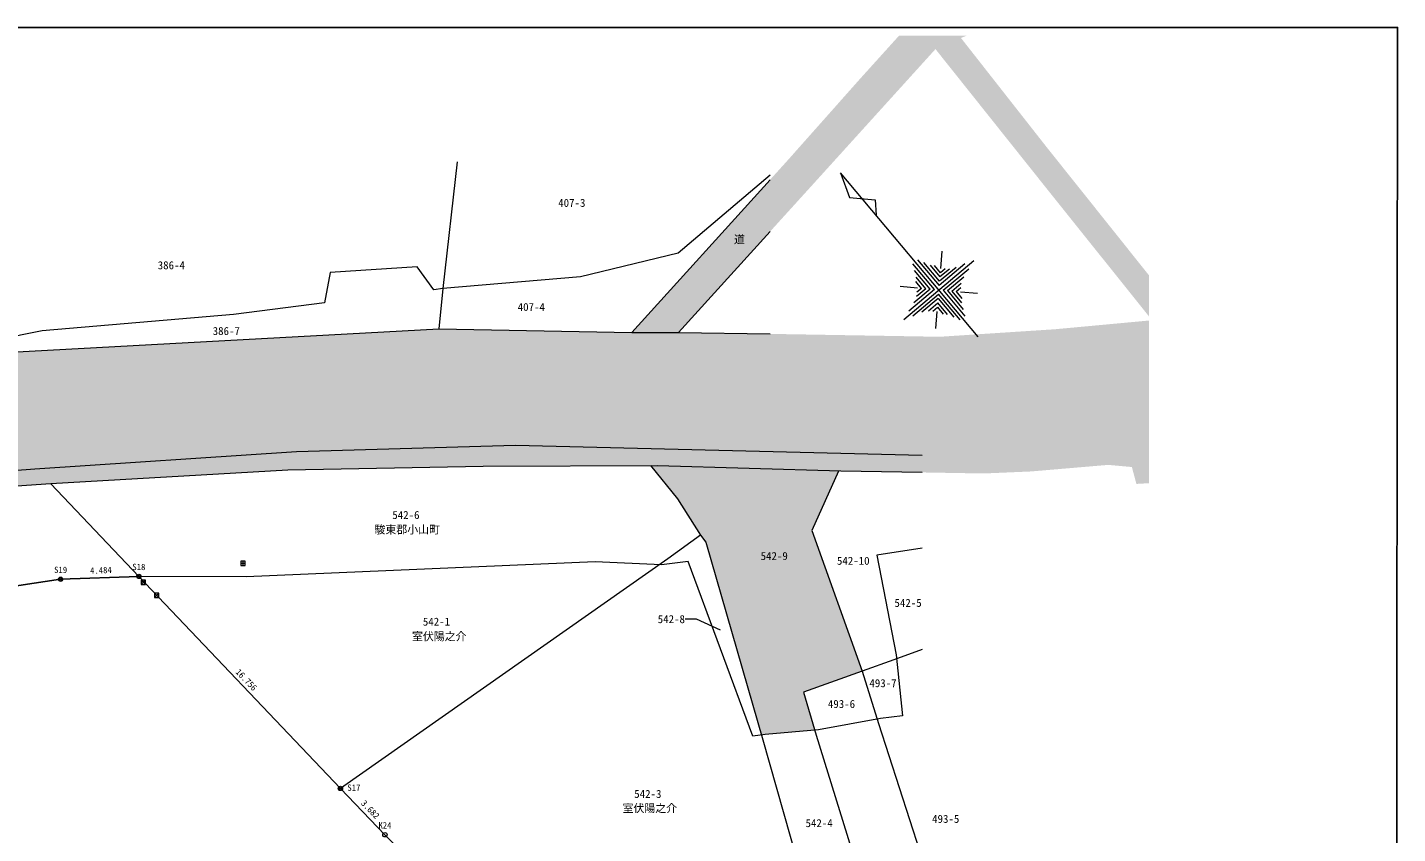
# Model space of a CAD drawing. Units: millimetres, scale not verified. Extents: x 5000 to 205306, y 5000 to 143512.
# Drawn here: x 126828 to 205306, y 97334 to 143512 of the extents above; entities that cross this region are included whole.
import ezdxf
from ezdxf.enums import TextEntityAlignment as Align

# ---------------------------------------------------------------- set-up
doc = ezdxf.new("R2010")
doc.units = ezdxf.units.MM
doc.header["$LTSCALE"] = 250
doc.header["$PDMODE"] = 32
doc.header["$PDSIZE"] = 125
for name, color, linetype, lineweight in [('プロットマーク', 5, 'Continuous', 13), ('ベクトルデータ', 5, 'Continuous', 13), ('図枠', 7, 'Continuous', 13), ('地番名', 5, 'Continuous', 13), ('測量図', 1, 'Continuous', 25), ('結線', 5, 'Continuous', 13)]:
    doc.layers.add(name, color=color, linetype=linetype, lineweight=lineweight)
for name, color, linetype in [('所有者', 5, 'Continuous'), ('点名', 5, 'Continuous'), ('点間距離', 7, 'Continuous'), ('道・水路', 254, 'Continuous')]:
    doc.layers.add(name, color=color, linetype=linetype)
doc.styles.add('ＭＳ ゴシック', font='')
doc.styles.add('ＭＳ 明朝', font='')
doc.styles.get('ＭＳ ゴシック').set_extended_font_data('MS Gothic')
doc.styles.get('ＭＳ 明朝').set_extended_font_data('MS Mincho')

msp = doc.modelspace()

# ---------------------------------------------------------------- hatches: boundary and pattern name
at = {"layer": '道・水路'}
for color, points in [(256, [(118248.3, 124504.3), (120039.2, 124603.2), (122706.8, 124741.3), (150383.9, 126249.2), (161437.4, 126031.9), (164126.2, 126045.9), (179080, 125791.5), (185680.4, 126222.3), (191062.4, 126721.6), (191062.4, 117405.9), (190345.8, 117362.8), (190086.7, 118330.7), (182849.3, 118988.3), (178673.8, 118993.5), (154781.6, 119588.5), (142245.3, 119215.7), (127249.9, 118228.3), (120435, 117708), (107943.3, 116868.2), (99659.7, 116351.3), (62531.1, 113895.7), (62576, 113101), (62453.9, 113093.2), (62028.6, 112475.4), (60419.3, 110137.8), (59880.6, 109355.3), (59738.1, 101368.8), (59318.4, 94838), (55986.4, 20923.3), (59015, 22102.5), (97828.7, 36729.8), (132385.3, 49882.4), (145887.3, 54624.8), (148802.4, 51506), (106644.5, 35883.7), (44625.2, 13190.1), (42791.4, 12433.5), (38369.4, 10602.9), (38369.4, 14558.7), (43704.5, 16747.8), (51607.5, 19666), (52966.2, 23814.4), (53700.5, 47252.9), (53901.2, 52749.2), (56100.5, 102203), (56082.2, 103270.4), (54955.9, 112350.8), (53007.3, 111073.5), (48407.7, 108426.9), (41653.3, 102894.5), (39565.7, 101528.5), (39565.7, 104944.9), (40377.1, 105522.4), (49287, 112447.5), (50676.5, 113518.9), (57310.8, 117390.7), (58693.4, 119725.7), (61819.4, 127075.7), (68707.5, 143038.4), (71568.6, 143038.4), (64891.5, 127240.5), (64528.4, 126403.3), (62316, 121284.7)]), (256, [(180623.2, 143038.4), (180296.7, 142908.2), (178837.6, 142268.7), (171822.1, 134524.6), (164126.2, 126045.9), (161437.4, 126031.9), (170382.8, 135910.9), (174510.2, 140558.3), (176750.6, 143038.4)]), (7, [(180296.7, 142908.2), (185217.8, 136637.6), (191062.4, 129316.6), (191062.4, 126962.6), (185068.9, 134452.5), (178837.6, 142268.7)]), (7, [(154781.6, 119588.5), (178673.8, 118993.5), (182849.3, 118988.3), (190024.8, 119553.7), (190283.9, 118585.7), (184308.1, 118077.2), (181596, 117960.9), (173287.3, 118103.2), (162923.8, 118401.7), (162519.9, 118400), (152938.3, 118360.7), (141740.2, 118154.6), (128162.5, 117375.3), (119434.6, 116781.4), (107761, 115996.7), (62576, 113101), (62531.1, 113895.7), (99659.7, 116351.3), (107943.3, 116868.2), (120435, 117708), (127249.9, 118228.3), (142245.3, 119215.7)]), (256, [(173287.3, 118103.2), (171781.5, 114747.8), (174640.4, 106630.3), (171273.6, 105437), (171927.3, 103252.9), (168878.4, 102976.2), (165692.1, 114024.2), (165371.1, 114421.7), (164066.5, 116505.2), (162519.9, 118400), (162923.8, 118401.7)])]:
    msp.add_hatch(color=color, dxfattribs=at).paths.add_polyline_path(points)

# ---------------------------------------------------------------- linework, layer by layer
at = {"layer": 'プロットマーク'}
for p, q in [((139057.3, 112818.7), (139307.3, 112818.7)), ((139182.3, 112693.7), (139182.3, 112943.7)), ((133350.6, 111600.3), (133600.6, 111850.3)), ((133350.6, 111850.3), (133600.6, 111600.3)), ((134111.9, 110860.2), (134361.9, 111110.2)), ((134111.9, 111110.2), (134361.9, 110860.2))]:
    msp.add_line(p, q, dxfattribs=at)
for points in [[(139057.3, 112693.7), (139307.3, 112693.7), (139307.3, 112943.7), (139057.3, 112943.7)], [(133350.6, 111600.3), (133600.6, 111600.3), (133600.6, 111850.3), (133350.6, 111850.3)], [(134111.9, 110860.2), (134361.9, 110860.2), (134361.9, 111110.2), (134111.9, 111110.2)]]:
    msp.add_lwpolyline(points, close=True, dxfattribs=at)
for centre in [(128730.5, 111899.2), (133211.2, 112064.2), (144755.9, 99919.3), (147306.9, 97264.8)]:
    msp.add_circle(centre, 125, dxfattribs=at)
for p in [(128730.5, 111899.2), (133211.2, 112064.2), (144755.9, 99919.3)]:
    msp.add_point(p, dxfattribs=at)
at = {"layer": 'ベクトルデータ'}
for p, q in [((169360.4, 134781.7), (161437.4, 126031.9)), ((169360.4, 131812.5), (164126.2, 126045.9)), ((162923.8, 118401.7), (152938.3, 118360.7)), ((173411.9, 118099.6), (162923.8, 118401.7)), ((178080.2, 118020.5), (173411.9, 118099.6)), ((128162.5, 117375.3), (119434.6, 116781.4))]:
    msp.add_line(p, q, dxfattribs=at)
for points in [[(151437, 135814.4), (150629.6, 128561.2), (150383.9, 126249.2)], [(169360.4, 135044.5), (164095.7, 130583.3), (158506.3, 129215.9), (150629.6, 128561.2), (150099.7, 128473.2), (149144.7, 129792.1), (144171.4, 129465.9), (143851.5, 127741), (138631.4, 127063.2), (127668.7, 126136.1), (122641, 125119.5), (119640.5, 124934.1), (118634.2, 124715.3), (117812.7, 124693.4), (79366.1, 125483.3), (73085, 126233.3), (67904, 126341.1), (64528.4, 126403.3)], [(67148.6, 132580.6), (64891.5, 127240.5), (64528.4, 126403.3), (62316, 121284.7), (118248.3, 124504.3), (120039.2, 124603.2), (122706.8, 124741.3), (150383.9, 126249.2), (161437.4, 126031.9), (164126.2, 126045.9), (169360.4, 125956.8)], [(62576, 113100.1), (62531.1, 113895.7), (99659.7, 116351.3), (107943.3, 116868.2), (120435, 117708), (127249.9, 118228.3), (142245.3, 119215.7), (154781.6, 119588.5), (178080.2, 119008.3)], [(152938.3, 118360.7), (141740.2, 118154.6), (128162.5, 117375.3)], [(162509.5, 118412.7), (164066.5, 116505.2), (165371.1, 114421.7), (165692.1, 114024.2), (168957.7, 102701.2), (172117.5, 91534.4), (172824.1, 89217.5)], [(173287.3, 118103.2), (171758.2, 114695.9), (174640.4, 106630.3), (175572.5, 103632.5), (179722.9, 90817.1), (181016.6, 86676.4)], [(165371.1, 114421.7), (163511.1, 113077), (144755.9, 99919.3)], [(178080.2, 107880.6), (176460.4, 107282.9), (174640.4, 106630.3), (171273.6, 105437), (172011.8, 102970.8), (176015.8, 90025.8)]]:
    msp.add_lwpolyline(points, dxfattribs=at)
at = {"layer": '図枠'}
for p, q in [((181281.6, 125795.2), (173407.5, 135179.2)), ((173407.5, 135179.2), (173905.2, 133769.3)), ((173905.2, 133769.3), (175384.5, 133639.9)), ((175384.5, 133639.9), (175432.2, 132766.2)), ((179139.7, 129709.1), (179226, 130695.3)), ((177021, 126789), (181042.7, 130163.7)), ((178785.3, 128497.9), (177547.9, 129972.6)), ((178538.8, 128519.5), (177638.9, 129591.9)), ((177816.1, 130197.5), (179053.4, 128722.9)), ((179075, 128969.4), (178175.1, 130041.9)), ((178534.1, 129886.3), (179096.6, 129216)), ((179118.1, 129462.5), (178780.7, 129864.7)), ((180528.1, 129960.3), (179053.4, 128722.9)), ((180013.4, 129756.9), (179075, 128969.4)), ((179632.8, 129665.9), (179096.6, 129216)), ((179386.3, 129687.5), (179118.1, 129462.5)), ((179278.4, 128454.8), (180753, 129692.1)), ((178045.7, 128562.6), (177708.2, 128964.8)), ((178292.2, 128541.1), (177729.8, 129211.3)), ((179524.9, 128433.2), (180463.4, 129220.6)), ((179771.5, 128411.6), (180307.7, 128861.6)), ((177799.1, 128584.2), (176812.9, 128670.5)), ((178785.3, 128497.9), (177310.7, 127260.5)), ((177535.7, 126992.4), (179010.3, 128229.8)), ((178538.8, 128519.5), (177600.4, 127732.1)), ((178292.2, 128541.1), (177756, 128091.1)), ((178045.7, 128562.6), (177777.6, 128337.6)), ((178988.7, 127983.3), (178050.3, 127195.8)), ((178988.7, 127983.3), (179888.6, 126910.8)), ((180247.7, 126755.2), (179010.3, 128229.8)), ((179278.4, 128454.8), (180515.8, 126980.1)), ((179524.9, 128433.2), (180424.9, 127360.7)), ((179771.5, 128411.6), (180333.9, 127741.3)), ((180018, 128390.1), (180286.2, 128615)), ((180018, 128390.1), (180355.5, 127987.9)), ((180264.6, 128368.5), (181250.8, 128282.2)), ((178430.9, 127286.8), (178967.1, 127736.7)), ((178677.5, 127265.2), (178945.6, 127490.2)), ((178924, 127243.6), (178837.7, 126257.4)), ((178945.6, 127490.2), (179283, 127088)), ((179529.6, 127066.4), (178967.1, 127736.7))]:
    msp.add_line(p, q, dxfattribs=at)
at = {"layer": '図枠', "lineweight": 25}
msp.add_lwpolyline([(5040.7, 5000), (205168.5, 5044), (205305.7, 143512), (5000, 143509.7)], close=True, dxfattribs=at)
at = {"layer": '地番名'}
msp.add_lwpolyline([(166530.1, 108977.9), (165147.8, 109618.1), (164493, 109618.1)], dxfattribs=at)
at = {"layer": '結線'}
for p, q in [((128730.5, 111899.2), (119782.5, 110544.8)), ((133211.2, 112064.2), (128730.5, 111899.2)), ((144755.9, 99919.3), (133211.2, 112064.2)), ((147306.9, 97264.8), (144755.9, 99919.3))]:
    msp.add_line(p, q, dxfattribs=at)

# ---------------------------------------------------------------- texts
at = {"layer": '地番名', "style": 'ＭＳ 明朝'}
for s, p in [('407-3', (157230.1, 133094.3)), ('道', (167297.7, 130999.7)), ('386-4', (134292.4, 129521.3)), ('407-4', (154909.5, 127130.1)), ('386-7', (137440.3, 125755.1)), ('542-6', (147728.4, 115216.9)), ('542-9', (168821.7, 112866.5)), ('542-10', (173192.9, 112594.4)), ('542-5', (176488.7, 110181.4)), ('542-1', (149476.1, 109107.5)), ('493-7', (175052.6, 105583.7)), ('493-6', (172675.4, 104392.4)), ('542-3', (161583.9, 99240.2)), ('542-4', (171395, 97568.3)), ('493-5', (178645.4, 97810.5))]:
    msp.add_text(s, height=458.2, dxfattribs=at).set_placement(p, align=Align.BOTTOM_LEFT)
msp.add_text('542-8', height=458.2, dxfattribs=at).set_placement((162930.5, 109618.1), align=Align.MIDDLE_LEFT)
at = {"layer": '所有者', "style": 'ＭＳ 明朝'}
for s, p in [('駿東郡小山町', (146708.8, 114379.5)), ('室伏陽之介', (148856.1, 108264.1)), ('室伏陽之介', (160914.4, 98418.7))]:
    msp.add_text(s, height=458.2, dxfattribs=at).set_placement(p, align=Align.BOTTOM_LEFT)
at = {"layer": '点名', "style": 'ＭＳ ゴシック'}
for s, p in [('S19', (128730.5, 112149.2)), ('S18', (133211.2, 112314.2)), ('K24', (147306.9, 97514.8))]:
    msp.add_text(s, height=366.6, dxfattribs=at).set_placement(p, align=Align.BOTTOM_CENTER)
msp.add_text('S17', height=366.6, dxfattribs=at).set_placement((145153.3, 99670.8), align=Align.BOTTOM_LEFT)

# ---------------------------------------------------------------- next in the draw order: wipeouts: each hides what was drawn before it
for points in [[(130424.4, 112101.8), (131673.5, 112147.8), (131655.2, 112647.5), (130406, 112601.5)], [(138641.6, 106487.7), (139675, 105400.5), (140037.4, 105745), (139004, 106832.2)], [(145827.1, 98963.7), (146693.2, 98062.4), (147053.7, 98408.9), (146187.6, 99310.2)]]:
    msp.add_wipeout(points)

# ---------------------------------------------------------------- next in the draw order: linework, layer by layer
at = {"layer": 'ベクトルデータ'}
msp.add_line((133211.2, 112064.2), (128162.5, 117375.3), dxfattribs=at)
msp.add_lwpolyline([(178080.2, 113682.8), (175488.3, 113279.9), (176579, 107583), (176946.9, 104083.7), (175691.1, 103932.6), (172130.4, 103270.9), (169076.3, 103001.2), (168381.8, 102913.2), (164678.9, 112914.5), (163139.5, 112734.1), (159343.1, 112901), (139361.2, 112050.9), (133211.2, 112064.2)], dxfattribs=at)
at = {"layer": '測量図'}
msp.add_lwpolyline([(59015, 22102.5), (97828.7, 36729.8), (132385.3, 49882.4), (145887.3, 54624.8), (149539.4, 55865.5), (149387.1, 56710.4), (162938.8, 60804), (173520.9, 63968.9), (166686.7, 87611.5), (159149.8, 82054.7), (153410.8, 91101.1), (147306.9, 97264.8), (144755.9, 99919.3), (133211.2, 112064.2), (128730.5, 111899.2), (119782.5, 110544.8), (107923.7, 109554.3), (99224.8, 110884.3), (78802.2, 111941.6), (72328.5, 112525.7), (62028.6, 112475.4)], dxfattribs=at)

# ---------------------------------------------------------------- next in the draw order: texts
at = {"layer": '点間距離', "color": 1, "style": 'ＭＳ ゴシック'}
for s, rotation, p in [('4.484', 2.109, (131049, 112124.8)), ('16.756', 313.549, (139158.3, 105944.1)), ('3.682', 313.861, (146260.2, 98513.1))]:
    msp.add_text(s, height=366.6, rotation=rotation, dxfattribs=at).set_placement(p, align=Align.BOTTOM_CENTER)

doc.saveas('drawing.dxf')
